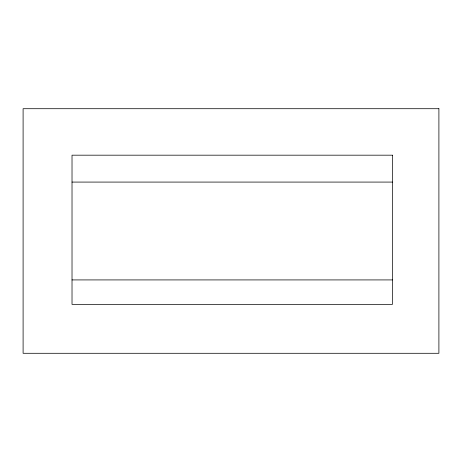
<?xml version="1.0" encoding="UTF-8"?>
<svg xmlns="http://www.w3.org/2000/svg" width="462" height="462" viewBox="0 0 462 462"><rect width="100%" height="100%" fill="white"/><g stroke="black" fill="none" stroke-linecap="round" stroke-linejoin="round"><path stroke-width="0.69" d="M72.02 182.08L392.429 182.08M72.02 279.92L392.429 279.92M438.9 108.709L23.1 108.709L23.1 353.291L438.9 353.291L438.9 108.709M392.429 155.18L72.02 155.18L72.02 304.377L392.429 304.377L392.429 155.18"/></g></svg>
